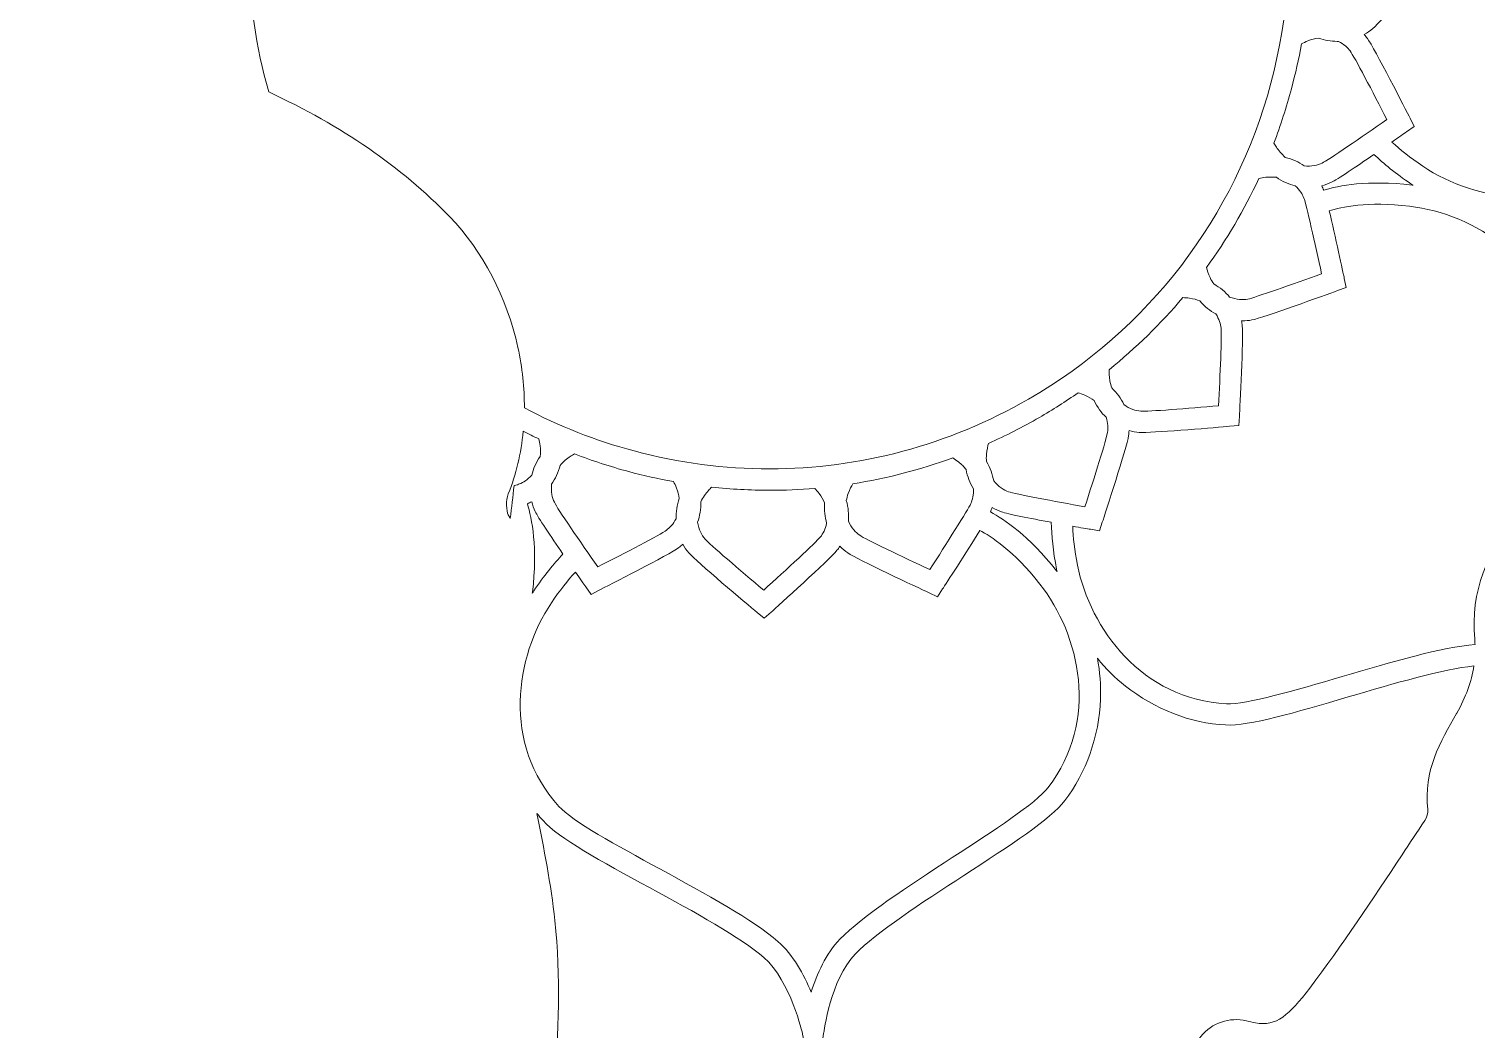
# Model space of a CAD drawing. Header units: millimetres. Extents: x -1844 to 2932, y -490 to 399.
# Drawn here: x -1681.8 to -1500.5, y -308.4 to -183.1 of the extents above; entities that cross this region are included whole.
import ezdxf

# ---------------------------------------------------------------- set-up
doc = ezdxf.new("R2010")
doc.units = ezdxf.units.MM
doc.header["$MEASUREMENT"] = 0
doc.layers.add('Layer 2', color=7, linetype='Continuous')

msp = doc.modelspace()

# ---------------------------------------------------------------- linework, layer by layer
at = {"layer": 'Layer 2', "lineweight": 0}
for points, knots in [([(-1399.13, 398.64), (-1644.62, 398.64), (-1843.63, 199.63), (-1843.63, -45.86), (-1843.63, -291.35), (-1644.62, -490.36), (-1399.13, -490.36), (-1153.64, -490.36), (-954.63, -291.35), (-954.63, -45.86), (-954.63, 199.63), (-1153.64, 398.64), (-1399.13, 398.64)], [0, 0, 0, 0, 1, 1, 1, 2, 2, 2, 3, 3, 3, 4, 4, 4, 4]), ([(-1651.71, -190.99), (-1654.95, -179.73), (-1655.1, -167.77), (-1651.99, -156.17), (-1651.4, -153.99), (-1650.71, -151.85), (-1649.92, -149.77), (-1649.92, -149.77), (-1649.91, -149.77), (-1649.91, -149.77), (-1649.9, -149.74), (-1649.89, -149.71), (-1649.89, -149.68), (-1644.57, -135.76), (-1634.73, -124.17), (-1621.65, -116.61), (-1611.61, -110.82), (-1600.48, -107.86), (-1589.19, -107.86), (-1583.54, -107.86), (-1577.84, -108.6), (-1572.23, -110.11), (-1555.43, -114.61), (-1541.39, -125.39), (-1532.69, -140.46), (-1524, -155.53), (-1521.69, -173.08), (-1526.19, -189.89), (-1530.69, -206.7), (-1541.47, -220.75), (-1556.53, -229.45), (-1566.56, -235.24), (-1577.7, -238.2), (-1588.98, -238.2), (-1594.64, -238.2), (-1600.33, -237.46), (-1605.94, -235.95), (-1610.78, -234.66), (-1615.38, -232.84), (-1619.7, -230.55), (-1619.68, -228.07), (-1619.95, -225.53), (-1620.5, -223), (-1621.87, -216.7), (-1624.91, -210.88), (-1629.05, -206.62), (-1635.15, -200.34), (-1642.56, -195.22), (-1651.71, -190.99)], [0, 0, 0, 0, 1, 1, 1, 2, 2, 2, 3, 3, 3, 4, 4, 4, 5, 5, 5, 6, 6, 6, 7, 7, 7, 8, 8, 8, 9, 9, 9, 10, 10, 10, 11, 11, 11, 12, 12, 12, 13, 13, 13, 14, 14, 14, 15, 15, 15, 16, 16, 16, 16]), ([(-1511.03, -197.26), (-1510.19, -196.67), (-1509.51, -196.2), (-1509.18, -195.96), (-1509.18, -195.96), (-1508.23, -195.3), (-1508.23, -195.3), (-1508.23, -195.3), (-1508.76, -194.27), (-1508.76, -194.27), (-1509.21, -193.37), (-1513.23, -185.48), (-1514.1, -184.28), (-1514.22, -184.11), (-1514.36, -183.95), (-1514.5, -183.78), (-1514.11, -183.57), (-1513.75, -183.32), (-1513.43, -183.05), (-1512.34, -182.1), (-1507.02, -175.75), (-1505.97, -174.49), (-1505.97, -174.49), (-1505.23, -173.6), (-1505.23, -173.6), (-1505.23, -173.6), (-1506, -172.74), (-1506, -172.74), (-1506.67, -172), (-1512.59, -165.41), (-1513.74, -164.48), (-1513.9, -164.35), (-1514.08, -164.23), (-1514.26, -164.11), (-1513.94, -163.8), (-1513.65, -163.47), (-1513.42, -163.12), (-1512.61, -161.92), (-1509.11, -154.41), (-1508.42, -152.92), (-1508.42, -152.92), (-1507.94, -151.87), (-1507.94, -151.87), (-1507.94, -151.87), (-1508.91, -151.24), (-1508.91, -151.24), (-1509.51, -150.85), (-1513.5, -148.25), (-1516.21, -146.59), (-1515.51, -145.23), (-1513.7, -142.38), (-1509.51, -139.08), (-1503.11, -134.03), (-1492.41, -131.56), (-1484.04, -138.04), (-1482.05, -139.58), (-1478.6, -144.9), (-1475.25, -150.04), (-1471.68, -155.54), (-1467.99, -161.23), (-1465.04, -164.12), (-1463.24, -165.87), (-1460.67, -167.01), (-1458.42, -167.72), (-1460.6, -168.64), (-1463.08, -170), (-1464.74, -171.89), (-1467.46, -174.99), (-1470.7, -180.95), (-1473.84, -186.71), (-1476.78, -192.1), (-1479.81, -197.67), (-1481.67, -199.35), (-1489.52, -206.46), (-1500.39, -204.82), (-1507.16, -200.28), (-1508.73, -199.22), (-1510.01, -198.2), (-1511.03, -197.26)], [0, 0, 0, 0, 1, 1, 1, 2, 2, 2, 3, 3, 3, 4, 4, 4, 5, 5, 5, 6, 6, 6, 7, 7, 7, 8, 8, 8, 9, 9, 9, 10, 10, 10, 11, 11, 11, 12, 12, 12, 13, 13, 13, 14, 14, 14, 15, 15, 15, 16, 16, 16, 17, 17, 17, 18, 18, 18, 19, 19, 19, 20, 20, 20, 21, 21, 21, 22, 22, 22, 23, 23, 23, 24, 24, 24, 25, 25, 25, 26, 26, 26, 26]), ([(-1522.02, -200.24), (-1522.7, -199.77), (-1523.49, -199.39), (-1524.38, -199.18), (-1524.6, -198.99), (-1524.82, -198.77), (-1525.03, -198.52), (-1525.4, -198.08), (-1525.64, -197.7), (-1525.81, -197.39), (-1524.97, -195.17), (-1524.23, -192.9), (-1523.61, -190.58), (-1523.11, -188.72), (-1522.69, -186.84), (-1522.35, -184.96), (-1522.12, -184.84), (-1521.86, -184.71), (-1521.54, -184.58), (-1521.09, -184.4), (-1520.66, -184.29), (-1520.25, -184.24), (-1519.45, -184.52), (-1518.64, -184.65), (-1517.87, -184.65), (-1517.82, -184.65), (-1517.77, -184.65), (-1517.71, -184.65), (-1517.05, -184.98), (-1516.55, -185.45), (-1516.26, -185.85), (-1515.75, -186.54), (-1513.36, -191.12), (-1511.66, -194.44), (-1514.73, -196.59), (-1519, -199.52), (-1519.77, -199.89), (-1520.3, -200.15), (-1521.11, -200.35), (-1522.02, -200.24)], [0, 0, 0, 0, 1, 1, 1, 2, 2, 2, 3, 3, 3, 4, 4, 4, 5, 5, 5, 6, 6, 6, 7, 7, 7, 8, 8, 8, 9, 9, 9, 10, 10, 10, 11, 11, 11, 12, 12, 12, 13, 13, 13, 13]), ([(-1518.6, -202.3), (-1517.88, -201.95), (-1515.49, -200.34), (-1513.27, -198.81), (-1512.08, -199.96), (-1510.57, -201.21), (-1508.64, -202.5), (-1508.56, -202.55), (-1508.47, -202.61), (-1508.38, -202.67), (-1508.42, -202.66), (-1508.46, -202.65), (-1508.5, -202.65), (-1514.09, -201.99), (-1517.73, -202.72), (-1519.57, -203.3), (-1519.64, -203.11), (-1519.73, -202.92), (-1519.82, -202.73), (-1519.39, -202.63), (-1518.98, -202.48), (-1518.6, -202.3)], [0, 0, 0, 0, 1, 1, 1, 2, 2, 2, 3, 3, 3, 4, 4, 4, 5, 5, 5, 6, 6, 6, 7, 7, 7, 7]), ([(-1533.35, -215.04), (-1533.51, -214.8), (-1533.67, -214.54), (-1533.81, -214.24), (-1534.04, -213.74), (-1534.18, -213.32), (-1534.26, -212.98), (-1531.73, -209.5), (-1529.53, -205.77), (-1527.7, -201.83), (-1527.45, -201.77), (-1527.16, -201.72), (-1526.83, -201.68), (-1526.35, -201.62), (-1525.91, -201.63), (-1525.5, -201.68), (-1524.75, -202.2), (-1523.94, -202.54), (-1523.14, -202.73), (-1522.59, -203.23), (-1522.23, -203.81), (-1522.05, -204.27), (-1521.75, -205.07), (-1520.62, -210.11), (-1519.84, -213.76), (-1523.36, -215.04), (-1528.24, -216.76), (-1529.08, -216.93), (-1529.66, -217.04), (-1530.5, -217.02), (-1531.35, -216.68), (-1531.88, -216.04), (-1532.55, -215.48), (-1533.35, -215.04)], [0, 0, 0, 0, 1, 1, 1, 2, 2, 2, 3, 3, 3, 4, 4, 4, 5, 5, 5, 6, 6, 6, 7, 7, 7, 8, 8, 8, 9, 9, 9, 10, 10, 10, 11, 11, 11, 11]), ([(-1493.59, -243.32), (-1494.08, -243.53), (-1494.61, -243.86), (-1495.15, -244.38), (-1499.16, -248.2), (-1501.17, -253.71), (-1500.66, -259.5), (-1500.64, -259.73), (-1500.62, -259.97), (-1500.61, -260.2), (-1504.74, -260.53), (-1511.1, -262.4), (-1517.26, -264.21), (-1523.14, -265.94), (-1529.23, -267.73), (-1531.74, -267.61), (-1542.31, -267.09), (-1548.83, -258.24), (-1550.41, -250.24), (-1550.78, -248.38), (-1550.95, -246.77), (-1551.01, -245.38), (-1550, -245.56), (-1549.2, -245.7), (-1548.79, -245.77), (-1548.79, -245.77), (-1547.65, -245.97), (-1547.65, -245.97), (-1547.65, -245.97), (-1547.3, -244.87), (-1547.3, -244.87), (-1546.98, -243.91), (-1544.24, -235.49), (-1544.01, -234.03), (-1543.98, -233.82), (-1543.96, -233.61), (-1543.95, -233.4), (-1543.52, -233.52), (-1543.09, -233.6), (-1542.67, -233.63), (-1542.58, -233.64), (-1542.45, -233.64), (-1542.3, -233.64), (-1540.17, -233.64), (-1532.88, -233), (-1531.35, -232.86), (-1531.35, -232.86), (-1530.2, -232.76), (-1530.2, -232.76), (-1530.2, -232.76), (-1530.13, -231.6), (-1530.13, -231.6), (-1530.08, -230.6), (-1529.61, -221.75), (-1529.77, -220.28), (-1529.79, -220.07), (-1529.82, -219.86), (-1529.87, -219.65), (-1529.83, -219.65), (-1529.78, -219.66), (-1529.74, -219.66), (-1529.34, -219.66), (-1528.95, -219.62), (-1528.58, -219.55), (-1527.15, -219.27), (-1519.38, -216.44), (-1517.84, -215.87), (-1517.84, -215.87), (-1516.75, -215.47), (-1516.75, -215.47), (-1516.75, -215.47), (-1516.99, -214.34), (-1516.99, -214.34), (-1517.14, -213.63), (-1518.13, -208.96), (-1518.87, -205.88), (-1517.42, -205.41), (-1514.11, -204.67), (-1508.82, -205.3), (-1500.72, -206.26), (-1491.41, -212.08), (-1490.07, -222.59), (-1489.75, -225.08), (-1491.07, -231.29), (-1492.34, -237.29), (-1492.77, -239.31), (-1493.2, -241.34), (-1493.59, -243.32)], [0, 0, 0, 0, 1, 1, 1, 2, 2, 2, 3, 3, 3, 4, 4, 4, 5, 5, 5, 6, 6, 6, 7, 7, 7, 8, 8, 8, 9, 9, 9, 10, 10, 10, 11, 11, 11, 12, 12, 12, 13, 13, 13, 14, 14, 14, 15, 15, 15, 16, 16, 16, 17, 17, 17, 18, 18, 18, 19, 19, 19, 20, 20, 20, 21, 21, 21, 22, 22, 22, 23, 23, 23, 24, 24, 24, 25, 25, 25, 26, 26, 26, 27, 27, 27, 28, 28, 28, 29, 29, 29, 29]), ([(-1532.74, -230.3), (-1536.46, -230.63), (-1541.62, -231.03), (-1542.48, -230.97), (-1543.07, -230.93), (-1543.87, -230.69), (-1544.61, -230.14), (-1544.96, -229.39), (-1545.46, -228.67), (-1546.12, -228.04), (-1546.21, -227.77), (-1546.29, -227.47), (-1546.35, -227.15), (-1546.45, -226.59), (-1546.47, -226.13), (-1546.46, -225.78), (-1543.08, -223.06), (-1539.99, -220.03), (-1537.22, -216.75), (-1536.97, -216.75), (-1536.68, -216.78), (-1536.36, -216.82), (-1535.88, -216.89), (-1535.45, -217.01), (-1535.07, -217.17), (-1534.48, -217.86), (-1533.8, -218.4), (-1533.08, -218.79), (-1532.67, -219.42), (-1532.47, -220.07), (-1532.42, -220.56), (-1532.33, -221.42), (-1532.55, -226.58), (-1532.74, -230.3)], [0, 0, 0, 0, 1, 1, 1, 2, 2, 2, 3, 3, 3, 4, 4, 4, 5, 5, 5, 6, 6, 6, 7, 7, 7, 8, 8, 8, 9, 9, 9, 10, 10, 10, 11, 11, 11, 11]), ([(-1559.06, -241.06), (-1559.61, -240.87), (-1560.33, -240.43), (-1560.9, -239.71), (-1561.05, -238.9), (-1561.34, -238.07), (-1561.81, -237.29), (-1561.84, -237), (-1561.84, -236.7), (-1561.81, -236.37), (-1561.76, -235.8), (-1561.66, -235.35), (-1561.56, -235.01), (-1559.4, -234.05), (-1557.27, -232.96), (-1555.19, -231.76), (-1553.52, -230.8), (-1551.9, -229.76), (-1550.34, -228.67), (-1550.08, -228.75), (-1549.8, -228.85), (-1549.49, -228.98), (-1549.04, -229.17), (-1548.66, -229.4), (-1548.34, -229.64), (-1547.94, -230.47), (-1547.42, -231.17), (-1546.83, -231.73), (-1546.59, -232.44), (-1546.57, -233.12), (-1546.65, -233.61), (-1546.78, -234.46), (-1548.33, -239.39), (-1549.48, -242.94), (-1553.16, -242.29), (-1558.25, -241.34), (-1559.06, -241.06)], [0, 0, 0, 0, 1, 1, 1, 2, 2, 2, 3, 3, 3, 4, 4, 4, 5, 5, 5, 6, 6, 6, 7, 7, 7, 8, 8, 8, 9, 9, 9, 10, 10, 10, 11, 11, 11, 12, 12, 12, 12]), ([(-1620.98, -240.29), (-1621.13, -241.67), (-1621.3, -243.04), (-1621.46, -244.42), (-1621.54, -244.26), (-1621.62, -244.11), (-1621.71, -243.95), (-1621.98, -243.48), (-1622.03, -242.13), (-1621.71, -241.34), (-1620.73, -238.91), (-1620.11, -236.26), (-1619.84, -233.48), (-1619.19, -233.81), (-1618.54, -234.14), (-1617.88, -234.44), (-1617.82, -234.69), (-1617.76, -234.98), (-1617.72, -235.31), (-1617.67, -235.79), (-1617.67, -236.24), (-1617.72, -236.64), (-1618.24, -237.4), (-1618.58, -238.2), (-1618.78, -239), (-1619.27, -239.55), (-1619.85, -239.91), (-1620.31, -240.09), (-1620.44, -240.14), (-1620.67, -240.21), (-1620.98, -240.29)], [0, 0, 0, 0, 1, 1, 1, 2, 2, 2, 3, 3, 3, 4, 4, 4, 5, 5, 5, 6, 6, 6, 7, 7, 7, 8, 8, 8, 9, 9, 9, 10, 10, 10, 10]), ([(-1615.94, -242.37), (-1616.2, -241.85), (-1616.4, -241.03), (-1616.29, -240.12), (-1615.82, -239.44), (-1615.44, -238.65), (-1615.22, -237.76), (-1615.03, -237.54), (-1614.82, -237.33), (-1614.57, -237.12), (-1614.13, -236.75), (-1613.75, -236.5), (-1613.43, -236.33), (-1611.22, -237.17), (-1608.95, -237.91), (-1606.63, -238.54), (-1604.77, -239.04), (-1602.89, -239.45), (-1601.02, -239.79), (-1600.89, -240.02), (-1600.76, -240.29), (-1600.64, -240.6), (-1600.45, -241.05), (-1600.35, -241.48), (-1600.29, -241.89), (-1600.6, -242.75), (-1600.72, -243.61), (-1600.7, -244.44), (-1601.03, -245.1), (-1601.5, -245.6), (-1601.9, -245.89), (-1602.6, -246.4), (-1607.17, -248.79), (-1610.49, -250.48), (-1612.64, -247.42), (-1615.57, -243.15), (-1615.94, -242.37)], [0, 0, 0, 0, 1, 1, 1, 2, 2, 2, 3, 3, 3, 4, 4, 4, 5, 5, 5, 6, 6, 6, 7, 7, 7, 8, 8, 8, 9, 9, 9, 10, 10, 10, 11, 11, 11, 12, 12, 12, 12]), ([(-1579.37, -242.16), (-1579.31, -241.88), (-1579.24, -241.58), (-1579.12, -241.28), (-1578.93, -240.76), (-1578.73, -240.36), (-1578.55, -240.06), (-1574.3, -239.39), (-1570.12, -238.31), (-1566.04, -236.82), (-1565.82, -236.96), (-1565.58, -237.12), (-1565.31, -237.33), (-1564.93, -237.63), (-1564.62, -237.94), (-1564.37, -238.27), (-1564.21, -239.17), (-1563.88, -239.97), (-1563.45, -240.68), (-1563.41, -241.42), (-1563.57, -242.08), (-1563.77, -242.54), (-1564.12, -243.32), (-1566.89, -247.68), (-1568.91, -250.81), (-1572.3, -249.23), (-1576.97, -247), (-1577.69, -246.52), (-1578.17, -246.19), (-1578.75, -245.58), (-1579.11, -244.74), (-1579.04, -243.91), (-1579.11, -243.04), (-1579.37, -242.16)], [0, 0, 0, 0, 1, 1, 1, 2, 2, 2, 3, 3, 3, 4, 4, 4, 5, 5, 5, 6, 6, 6, 7, 7, 7, 8, 8, 8, 9, 9, 9, 10, 10, 10, 11, 11, 11, 11]), ([(-1581.83, -245.01), (-1581.98, -245.74), (-1582.3, -246.34), (-1582.61, -246.72), (-1583.16, -247.39), (-1586.96, -250.89), (-1589.72, -253.39), (-1592.59, -250.98), (-1596.52, -247.62), (-1597.09, -246.96), (-1597.47, -246.52), (-1597.87, -245.79), (-1598, -244.88), (-1597.72, -244.1), (-1597.56, -243.24), (-1597.59, -242.32), (-1597.46, -242.06), (-1597.31, -241.8), (-1597.12, -241.53), (-1596.79, -241.06), (-1596.49, -240.73), (-1596.24, -240.48), (-1593.82, -240.74), (-1591.39, -240.88), (-1588.98, -240.88), (-1587.08, -240.88), (-1585.19, -240.8), (-1583.31, -240.64), (-1583.14, -240.82), (-1582.95, -241.03), (-1582.76, -241.29), (-1582.47, -241.68), (-1582.25, -242.06), (-1582.09, -242.44), (-1582.17, -243.36), (-1582.06, -244.22), (-1581.83, -245.01)], [0, 0, 0, 0, 1, 1, 1, 2, 2, 2, 3, 3, 3, 4, 4, 4, 5, 5, 5, 6, 6, 6, 7, 7, 7, 8, 8, 8, 9, 9, 9, 10, 10, 10, 11, 11, 11, 12, 12, 12, 12]), ([(-1619.32, -242.57), (-1619.14, -242.5), (-1618.96, -242.41), (-1618.78, -242.32), (-1618.67, -242.75), (-1618.53, -243.17), (-1618.34, -243.54), (-1617.99, -244.26), (-1616.39, -246.65), (-1614.86, -248.87), (-1616, -250.06), (-1617.25, -251.58), (-1618.53, -253.49), (-1618.59, -253.58), (-1618.64, -253.67), (-1618.7, -253.75), (-1618.69, -253.71), (-1618.68, -253.67), (-1618.68, -253.63), (-1618.02, -248.05), (-1618.75, -244.41), (-1619.32, -242.57)], [0, 0, 0, 0, 1, 1, 1, 2, 2, 2, 3, 3, 3, 4, 4, 4, 5, 5, 5, 6, 6, 6, 7, 7, 7, 7]), ([(-1552.96, -251.07), (-1552.99, -251.03), (-1553.01, -251), (-1553.04, -250.97), (-1556.52, -246.55), (-1559.61, -244.49), (-1561.32, -243.6), (-1561.24, -243.41), (-1561.17, -243.22), (-1561.11, -243.03), (-1560.72, -243.26), (-1560.33, -243.45), (-1559.94, -243.58), (-1559.18, -243.85), (-1556.35, -244.4), (-1553.7, -244.89), (-1553.66, -246.54), (-1553.47, -248.49), (-1553.03, -250.76), (-1553.01, -250.86), (-1552.98, -250.96), (-1552.96, -251.07)], [0, 0, 0, 0, 1, 1, 1, 2, 2, 2, 3, 3, 3, 4, 4, 4, 5, 5, 5, 6, 6, 6, 7, 7, 7, 7]), ([(-1616.31, -254.98), (-1615.26, -253.41), (-1614.24, -252.14), (-1613.31, -251.12), (-1612.72, -251.96), (-1612.25, -252.63), (-1612.01, -252.97), (-1612.01, -252.97), (-1611.35, -253.92), (-1611.35, -253.92), (-1611.35, -253.92), (-1610.32, -253.39), (-1610.32, -253.39), (-1609.42, -252.94), (-1601.53, -248.92), (-1600.33, -248.05), (-1600.16, -247.93), (-1600, -247.79), (-1599.84, -247.65), (-1599.62, -248.04), (-1599.38, -248.4), (-1599.1, -248.71), (-1598.15, -249.81), (-1591.81, -255.13), (-1590.55, -256.18), (-1590.55, -256.18), (-1589.66, -256.92), (-1589.66, -256.92), (-1589.66, -256.92), (-1588.8, -256.15), (-1588.8, -256.15), (-1588.05, -255.48), (-1581.47, -249.56), (-1580.54, -248.4), (-1580.41, -248.24), (-1580.29, -248.07), (-1580.17, -247.89), (-1579.86, -248.21), (-1579.53, -248.49), (-1579.18, -248.73), (-1577.98, -249.54), (-1570.48, -253.03), (-1568.99, -253.73), (-1568.99, -253.73), (-1567.94, -254.21), (-1567.94, -254.21), (-1567.94, -254.21), (-1567.31, -253.24), (-1567.31, -253.24), (-1566.91, -252.64), (-1564.3, -248.63), (-1562.65, -245.92), (-1561.29, -246.61), (-1558.43, -248.43), (-1555.13, -252.62), (-1550.09, -259.02), (-1547.61, -269.73), (-1554.1, -278.11), (-1555.63, -280.09), (-1560.95, -283.55), (-1566.09, -286.89), (-1571.59, -290.46), (-1577.28, -294.16), (-1580.16, -297.11), (-1581.92, -298.91), (-1583.05, -301.48), (-1583.77, -303.74), (-1584.68, -301.55), (-1586.04, -299.07), (-1587.93, -297.41), (-1591.04, -294.69), (-1596.99, -291.44), (-1602.74, -288.3), (-1608.13, -285.37), (-1613.7, -282.33), (-1615.38, -280.47), (-1622.49, -272.62), (-1620.85, -261.75), (-1616.31, -254.98)], [0, 0, 0, 0, 1, 1, 1, 2, 2, 2, 3, 3, 3, 4, 4, 4, 5, 5, 5, 6, 6, 6, 7, 7, 7, 8, 8, 8, 9, 9, 9, 10, 10, 10, 11, 11, 11, 12, 12, 12, 13, 13, 13, 14, 14, 14, 15, 15, 15, 16, 16, 16, 17, 17, 17, 18, 18, 18, 19, 19, 19, 20, 20, 20, 21, 21, 21, 22, 22, 22, 23, 23, 23, 24, 24, 24, 25, 25, 25, 26, 26, 26, 26]), ([(-1502.9, -268.78), (-1502.9, -268.78), (-1502.94, -268.85), (-1502.94, -268.85), (-1504.98, -272.38), (-1507.08, -276.03), (-1506.54, -280.88), (-1506.5, -281.26), (-1506.67, -281.9), (-1506.91, -282.25), (-1507.86, -283.68), (-1508.8, -285.11), (-1509.75, -286.53), (-1513.44, -292.1), (-1517.25, -297.86), (-1521.32, -303.23), (-1523.86, -306.59), (-1525.53, -308.1), (-1528.13, -307.59), (-1528.49, -307.52), (-1528.86, -307.44), (-1529.24, -307.35), (-1531.39, -306.83), (-1533.58, -307.58), (-1534.96, -309.31), (-1536.37, -311.07), (-1536.62, -313.42), (-1535.62, -315.44), (-1535.62, -315.44), (-1535.59, -315.5), (-1535.59, -315.5), (-1535.48, -315.72), (-1535.37, -315.95), (-1535.26, -316.18), (-1534.58, -317.53), (-1533.33, -320.06), (-1533.6, -320.98), (-1534.75, -324.82), (-1538.68, -329.67), (-1543.27, -331.14), (-1543.63, -331.26), (-1543.96, -331.45), (-1544.23, -331.71), (-1544.23, -331.71), (-1544.55, -332.01), (-1544.55, -332.01), (-1545.06, -332.49), (-1545.57, -332.96), (-1546.07, -333.43), (-1549.31, -336.41), (-1552.65, -339.49), (-1554.83, -343.81), (-1555.24, -344.61), (-1555.62, -345.43), (-1556, -346.33), (-1556.08, -346.52), (-1556.14, -346.71), (-1556.17, -346.91), (-1556.37, -348.14), (-1556.54, -349.37), (-1556.7, -350.56), (-1556.94, -352.31), (-1557.17, -353.95), (-1557.48, -355.6), (-1557.48, -355.61), (-1557.49, -355.62), (-1557.49, -355.63), (-1557.5, -355.71), (-1557.52, -355.79), (-1557.52, -355.87), (-1557.66, -357.22), (-1557.88, -358.41), (-1558.2, -359.52), (-1558.72, -361.32), (-1559.5, -362.97), (-1560.57, -364.56), (-1560.6, -364.62), (-1560.63, -364.67), (-1560.67, -364.72), (-1561.16, -365.6), (-1561.69, -366.44), (-1562.25, -367.34), (-1563.03, -368.58), (-1563.83, -369.87), (-1564.54, -371.24), (-1564.87, -371.86), (-1565.17, -372.52), (-1565.43, -373.21), (-1565.49, -373.37), (-1565.53, -373.53), (-1565.56, -373.69), (-1565.77, -374.96), (-1565.84, -376.34), (-1565.77, -377.93), (-1565.73, -378.74), (-1565.3, -379.49), (-1564.61, -379.93), (-1564.45, -380.03), (-1564.29, -380.12), (-1564.13, -380.22), (-1559.33, -383.14), (-1558.41, -386.73), (-1561.06, -392.24), (-1561.42, -392.98), (-1561.85, -393.75), (-1562.32, -394.57), (-1563.5, -396.67), (-1564.85, -399.04), (-1565.21, -401.67), (-1565.28, -402.17), (-1565.19, -402.67), (-1564.97, -403.12), (-1564.71, -403.65), (-1564.44, -404.16), (-1564.19, -404.63), (-1564.16, -404.69), (-1564.12, -404.75), (-1564.08, -404.81), (-1560.39, -410.44), (-1556.07, -414.8), (-1551.26, -417.79), (-1547.99, -419.81), (-1544.57, -420.87), (-1541.26, -421.88), (-1539.83, -422.32), (-1538.35, -422.78), (-1536.92, -423.3), (-1532.37, -424.98), (-1529.44, -428.26), (-1529.1, -432.08), (-1529.06, -432.54), (-1529.58, -432.95), (-1530.05, -433), (-1531.59, -433.15), (-1532.88, -432.45), (-1534.51, -431.57), (-1535.83, -430.86), (-1537.33, -430.05), (-1539.12, -429.67), (-1541.6, -429.15), (-1544.02, -429.24), (-1546.37, -429.32), (-1547.59, -429.36), (-1548.74, -429.4), (-1549.87, -429.35), (-1551.48, -429.29), (-1553.16, -429.11), (-1554.58, -428.26), (-1555.21, -427.88), (-1555.86, -427.4), (-1556.69, -426.71), (-1557.03, -426.42), (-1557.45, -426.23), (-1557.89, -426.16), (-1566.67, -424.75), (-1573.61, -419.79), (-1579.74, -410.56), (-1579.8, -410.47), (-1579.86, -410.37), (-1579.93, -410.27), (-1580.57, -409.27), (-1581.46, -407.9), (-1583.07, -407.53), (-1585.67, -406.93), (-1587.02, -405.07), (-1588.46, -402.05), (-1590.52, -397.74), (-1592.5, -393.27), (-1594.34, -388.77), (-1595.64, -385.6), (-1597.43, -381.25), (-1601.79, -379.34), (-1602.15, -379.18), (-1602.54, -379.11), (-1602.93, -379.13), (-1604.18, -379.2), (-1605.15, -378.95), (-1605.89, -378.35), (-1605.93, -378.32), (-1605.98, -378.28), (-1606.03, -378.25), (-1606.07, -378.2), (-1606.12, -378.15), (-1606.16, -378.1), (-1607.06, -377.2), (-1607.21, -375.91), (-1606.57, -374.81), (-1606.16, -374.12), (-1605.47, -373.46), (-1604.75, -372.75), (-1604.23, -372.26), (-1603.71, -371.75), (-1603.2, -371.17), (-1601.27, -368.92), (-1601.28, -366.67), (-1601.57, -364.58), (-1601.78, -363.14), (-1602.03, -361.75), (-1602.28, -360.45), (-1602.32, -360.24), (-1602.39, -360.04), (-1602.48, -359.85), (-1602.77, -359.22), (-1602.94, -358.69), (-1602.97, -358.23), (-1603.31, -354.2), (-1604.75, -351.24), (-1607.77, -348.33), (-1612.56, -343.72), (-1615.23, -339.75), (-1613.76, -334.17), (-1613.38, -332.75), (-1613.91, -331.22), (-1614.54, -330.26), (-1616.86, -326.67), (-1616.51, -322.79), (-1616.1, -318.29), (-1616.02, -317.42), (-1615.94, -316.52), (-1615.88, -315.62), (-1615.44, -308.95), (-1615.13, -301.81), (-1615.88, -294.77), (-1616.36, -290.23), (-1617.26, -285.72), (-1618.13, -281.36), (-1617.88, -281.67), (-1617.63, -281.97), (-1617.36, -282.26), (-1615.37, -284.46), (-1610.11, -287.33), (-1604.02, -290.65), (-1598.39, -293.72), (-1592.57, -296.89), (-1589.69, -299.42), (-1586.36, -302.35), (-1584.85, -308.95), (-1584.84, -309.01), (-1584.84, -309.01), (-1583.16, -316.57), (-1583.16, -316.57), (-1583.16, -316.57), (-1582.21, -308.89), (-1582.21, -308.89), (-1582.2, -308.82), (-1581.34, -302.14), (-1578.25, -298.98), (-1575.57, -296.24), (-1570.02, -292.62), (-1564.64, -289.13), (-1558.82, -285.35), (-1553.8, -282.08), (-1551.98, -279.74), (-1549.33, -276.31), (-1547.7, -271.68), (-1547.53, -267.05), (-1547.46, -265.32), (-1547.6, -263.61), (-1547.92, -261.92), (-1546.88, -263.21), (-1545.7, -264.37), (-1544.4, -265.41), (-1540.77, -268.29), (-1536.2, -270.07), (-1531.87, -270.28), (-1528.91, -270.43), (-1523.16, -268.73), (-1516.51, -266.77), (-1510.66, -265.05), (-1504.63, -263.28), (-1500.76, -262.89), (-1501.05, -264.85), (-1501.76, -266.8), (-1502.9, -268.78)], [0, 0, 0, 0, 1, 1, 1, 2, 2, 2, 3, 3, 3, 4, 4, 4, 5, 5, 5, 6, 6, 6, 7, 7, 7, 8, 8, 8, 9, 9, 9, 10, 10, 10, 11, 11, 11, 12, 12, 12, 13, 13, 13, 14, 14, 14, 15, 15, 15, 16, 16, 16, 17, 17, 17, 18, 18, 18, 19, 19, 19, 20, 20, 20, 21, 21, 21, 22, 22, 22, 23, 23, 23, 24, 24, 24, 25, 25, 25, 26, 26, 26, 27, 27, 27, 28, 28, 28, 29, 29, 29, 30, 30, 30, 31, 31, 31, 32, 32, 32, 33, 33, 33, 34, 34, 34, 35, 35, 35, 36, 36, 36, 37, 37, 37, 38, 38, 38, 39, 39, 39, 40, 40, 40, 41, 41, 41, 42, 42, 42, 43, 43, 43, 44, 44, 44, 45, 45, 45, 46, 46, 46, 47, 47, 47, 48, 48, 48, 49, 49, 49, 50, 50, 50, 51, 51, 51, 52, 52, 52, 53, 53, 53, 54, 54, 54, 55, 55, 55, 56, 56, 56, 57, 57, 57, 58, 58, 58, 59, 59, 59, 60, 60, 60, 61, 61, 61, 62, 62, 62, 63, 63, 63, 64, 64, 64, 65, 65, 65, 66, 66, 66, 67, 67, 67, 68, 68, 68, 69, 69, 69, 70, 70, 70, 71, 71, 71, 72, 72, 72, 73, 73, 73, 74, 74, 74, 75, 75, 75, 76, 76, 76, 77, 77, 77, 78, 78, 78, 79, 79, 79, 80, 80, 80, 81, 81, 81, 82, 82, 82, 83, 83, 83, 84, 84, 84, 85, 85, 85, 86, 86, 86, 87, 87, 87, 88, 88, 88, 89, 89, 89, 90, 90, 90, 91, 91, 91, 91])]:
    msp.add_open_spline(points, degree=3, knots=knots, dxfattribs=at)

doc.saveas('drawing.dxf')
